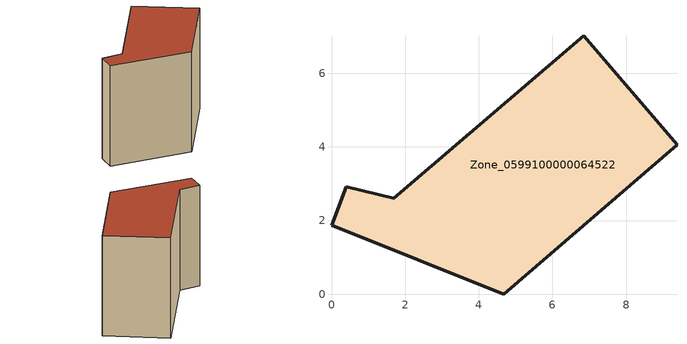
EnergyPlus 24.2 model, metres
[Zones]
Zone_0599100000064522
 floor ground (C_G): 4.68,0 0,1.87 0.41,2.92 1.69,2.6 6.84,7.02 9.38,4.06 z0
 wall outside (C_F): 1.69,2.6 0.41,2.92 0,1.87 4.68,0 9.38,4.06 6.84,7.02 1.69,2.6 z0:6.22
 roof outside (C_R): 9.38,4.06 6.84,7.02 1.69,2.6 0.41,2.92 0,1.87 4.68,0 z6.22
[BUILDING]
Pand.0599100000064522: North Axis=0; Terrain=City; Loads Convergence Tolerance Value=0.04; Temperature Convergence Tolerance Value=0.4; Solar Distribution=FullExterior; Maximum Number of Warmup Days=25; Minimum Number of Warmup Days=1
[Site:Location]
Rotterdam.The.Hague.AP_ZH_NLD Design_Conditions: Latitude=51.96; Longitude=4.45; Time Zone=1; Elevation=-4.5
[SITE:GROUNDTEMPERATURE:BUILDINGSURFACE]
18, 18, 18, 18, 18, 18, 18, 18, 18, 18, 18, 18
[MATERIAL] Thermal Absorptance=0.9; Solar Absorptance=0.7; Visible Absorptance=0.7
Name | Roughness | Thickness | Conductivity | Density | Specific Heat
G.TI.1992-2005 | MediumSmooth | 0.15 | 0.06 | 540 | 1210
F.TI.1992-2005 | Rough | 0.3 | 0.12 | 1920 | 840
R.TI.1992-2005 | MediumRough | 0.2 | 0.08 | 1500 | 1000
[CONSTRUCTION]
C_G: G.TI.1992-2005
C_F: F.TI.1992-2005
C_R: R.TI.1992-2005
[ZONE]
Zone_0599100000064522: Type=1; Multiplier=1; Ceiling Height=Autocalculate; Volume=Autocalculate; Floor Area=autocalculate; Part of Total Floor Area=Yes
[ZONEINFILTRATION:DESIGNFLOWRATE]
Infil_Zone_0599100000064522: Zone or ZoneList or Space or SpaceList=Zone_0599100000064522; Schedule=AlwaysOn; Design Flow Rate Calculation Method=Flow/Area; Flow Rate per Floor Area=0.0015; Constant Term Coefficient=1; Temperature Term Coefficient=0; Velocity Term Coefficient=0; Velocity Squared Term Coefficient=0
[HVACTEMPLATE:ZONE:IDEALLOADSAIRSYSTEM]
Zone_0599100000064522: Maximum Heating Supply Air Temperature=50; Minimum Cooling Supply Air Temperature=13; Maximum Heating Supply Air Humidity Ratio=0.0156; Minimum Cooling Supply Air Humidity Ratio=0.0077; Heating Limit=NoLimit; Cooling Limit=NoLimit; Dehumidification Control Type=ConstantSensibleHeatRatio; Cooling Sensible Heat Ratio=0.7; Dehumidification Setpoint=60; Humidification Control Type=None; Humidification Setpoint=30; Outdoor Air Method=None; Outdoor Air Flow Rate per Person=0.00944; Outdoor Air Flow Rate per Zone Floor Area=0; Outdoor Air Flow Rate per Zone=0; Demand Controlled Ventilation Type=None; Outdoor Air Economizer Type=NoEconomizer; Heat Recovery Type=None; Sensible Heat Recovery Effectiveness=0.7; Latent Heat Recovery Effectiveness=0.65
[ZONECONTROL:THERMOSTAT]
ThermostatControl_Zone_0599100000064522: Zone or ZoneList=Zone_0599100000064522; Control Type Schedule=DualSetpointControlType; Control 1=Thermostat_Zone_0599100000064522; Temperature Difference Between Cutout And Setpoint=0
[THERMOSTATSETPOINT:DUALSETPOINT]
Thermostat_Zone_0599100000064522: Heating Setpoint Temperature Schedule=HeatingSetpoint_Zone_0599100000064522; Cooling Setpoint Temperature Schedule=CoolingSetpoint_Zone_0599100000064522
[SCHEDULE:COMPACT]
HeatingSetpoint_Zone_0599100000064522: Through: 12/31, For: AllDays, Until: 24:00, 21
CoolingSetpoint_Zone_0599100000064522: Through: 12/31, For: AllDays, Until: 24:00, 24
DualSetpointControlType: Through: 12/31, For: AllDays, Until: 24:00, 4
AlwaysOn: Through: 12/31, For: AllDays, Until: 24:00, 1
